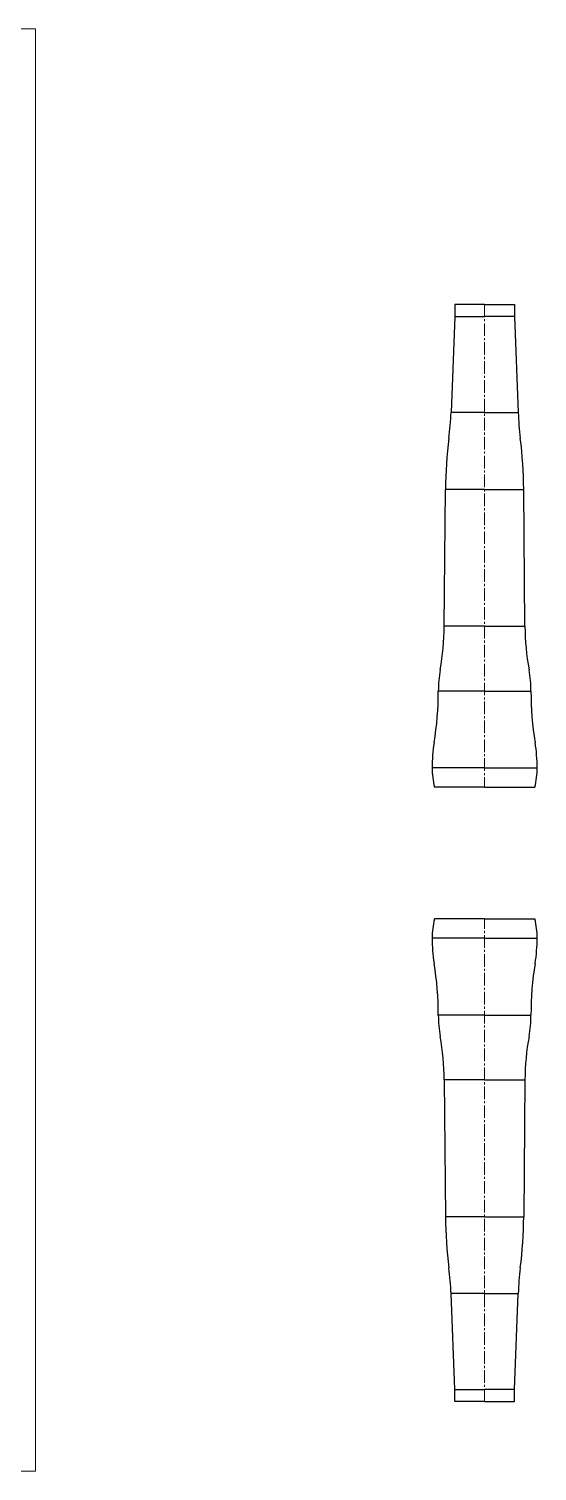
# Model space of a CAD drawing. Extents: x 459 to 1088, y 12 to 613.
# Drawn here: x 877 to 1088, y 12 to 613 of the extents above; entities that cross this region are included whole.
import ezdxf

# ---------------------------------------------------------------- set-up
doc = ezdxf.new("R2010")
doc.units = 0
doc.header["$LTSCALE"] = 7
doc.header["$MEASUREMENT"] = 0
doc.linetypes.add('CENTER2', pattern=[1.125, 0.75, -0.125, 0.125, -0.125])
doc.layers.get('0').update_dxf_attribs({"linetype": 'CONTINUOUS', "lineweight": 15})
doc.layers.add('1', color=1, linetype='CENTER2', lineweight=15)
doc.layers.add('3', color=3, linetype='CONTINUOUS', lineweight=30)

msp = doc.modelspace()

# ---------------------------------------------------------------- linework, layer by layer
for p, q in [((459.4079, 612.9628), (879.4079, 612.9628)), ((879.4079, 612.9628), (879.4079, 12.3608)), ((459.4079, 12.3608), (879.4079, 12.3608))]:
    msp.add_line(p, q)
at = {"layer": '1'}
for p, q in [((1066.542, 498.2005), (1066.542, 297.2005)), ((1066.542, 41.3045), (1066.542, 242.3045))]:
    msp.add_line(p, q, dxfattribs=at)
at = {"layer": '3'}
for p, q in [((1054.092, 493.2005), (1052.542, 453.2005)), ((1066.542, 498.2005), (1054.092, 498.2005)), ((1054.092, 498.2005), (1054.092, 493.2005)), ((1054.092, 493.2005), (1066.542, 493.2005)), ((1066.542, 498.2005), (1078.992, 498.2005)), ((1078.992, 493.2005), (1066.542, 493.2005)), ((1078.992, 498.2005), (1078.992, 493.2005)), ((1078.992, 493.2005), (1080.542, 453.2005)), ((1066.542, 453.2005), (1052.542, 453.2005)), ((1066.542, 453.2005), (1080.542, 453.2005)), ((1049.742, 364.2005), (1050.242, 421.2005)), ((1066.542, 421.2005), (1050.242, 421.2005)), ((1066.542, 421.2005), (1082.842, 421.2005)), ((1083.342, 364.2005), (1082.842, 421.2005)), ((1066.542, 364.2005), (1049.742, 364.2005)), ((1066.542, 364.2005), (1083.342, 364.2005)), ((1066.542, 337.2005), (1047.242, 337.2005)), ((1066.542, 337.2005), (1085.842, 337.2005)), ((1066.542, 305.2005), (1044.642, 305.2005)), ((1066.542, 305.2005), (1088.442, 305.2005)), ((1066.542, 297.2005), (1045.642, 297.2005)), ((1066.542, 297.2005), (1087.442, 297.2005)), ((1066.542, 242.3045), (1045.642, 242.3045)), ((1066.542, 242.3045), (1087.442, 242.3045)), ((1066.542, 234.3045), (1044.642, 234.3045)), ((1066.542, 234.3045), (1088.442, 234.3045)), ((1066.542, 202.3045), (1047.242, 202.3045)), ((1066.542, 202.3045), (1085.842, 202.3045)), ((1066.542, 175.3045), (1049.742, 175.3045)), ((1049.742, 175.3045), (1050.242, 118.3045)), ((1066.542, 175.3045), (1083.342, 175.3045)), ((1083.342, 175.3045), (1082.842, 118.3045)), ((1066.542, 118.3045), (1050.242, 118.3045)), ((1066.542, 118.3045), (1082.842, 118.3045)), ((1066.542, 86.3045), (1052.542, 86.3045)), ((1054.092, 46.3045), (1052.542, 86.3045)), ((1066.542, 86.3045), (1080.542, 86.3045)), ((1078.992, 46.3045), (1080.542, 86.3045)), ((1054.092, 41.3045), (1054.092, 46.3045)), ((1054.092, 46.3045), (1066.542, 46.3045)), ((1078.992, 46.3045), (1066.542, 46.3045)), ((1078.992, 41.3045), (1078.992, 46.3045)), ((1066.542, 41.3045), (1054.092, 41.3045)), ((1066.542, 41.3045), (1078.992, 41.3045))]:
    msp.add_line(p, q, dxfattribs=at)
for centre, radius, start, end in [((927.6358, 458.0406), 125, 352.8552501, 357.7808988), ((1205.4483, 458.0406), 125, 182.2191012, 187.1447499), ((1234.4249, 419.5847), 184.19, 172.8552501, 179.4974183), ((898.6591, 419.5847), 184.19, 0.5025817, 7.1447499), ((942.6262, 365.1401), 107.12, 349.7569794, 359.4974183), ((1190.4579, 365.1401), 107.12, 180.5025817, 190.2430206), ((1097.242, 337.2005), 50, 169.7569794, 179.9999508), ((1035.842, 337.2005), 50, 0.0000492, 10.2430206), ((914.019, 337.2005), 133.2231, 350.7098431, 0), ((1219.0651, 337.2005), 133.2231, 180, 189.2901569), ((1109.642, 305.2005), 65, 170.7098431, 180), ((1023.442, 305.2005), 65, 0, 9.2901569), ((1077.142, 305.2005), 32.5, 180, 194.2500327), ((1055.942, 305.2005), 32.5, 345.7499673, 0), ((1077.142, 234.3045), 32.5, 165.7499673, 180), ((1055.942, 234.3045), 32.5, 0, 14.2500327), ((1109.642, 234.3045), 65, 180, 189.2901569), ((1023.442, 234.3045), 65, 350.7098431, 0), ((914.019, 202.3045), 133.2231, 0, 9.2901569), ((1219.0651, 202.3045), 133.2231, 170.7098431, 180), ((1097.242, 202.3046), 50, 180.0000492, 190.2430206), ((1035.842, 202.3046), 50, 349.7569794, 359.9999508), ((942.6262, 174.3649), 107.12, 0.5025817, 10.2430206), ((1190.4579, 174.3649), 107.12, 169.7569794, 179.4974183), ((1234.4249, 119.9204), 184.19, 180.5025817, 187.1447499), ((898.6591, 119.9204), 184.19, 352.8552501, 359.4974183), ((927.6358, 81.4644), 125, 2.2191012, 7.1447499), ((1205.4483, 81.4644), 125, 172.8552501, 177.7808988)]:
    msp.add_arc(centre, radius, start, end, dxfattribs=at)

doc.saveas('drawing.dxf')
